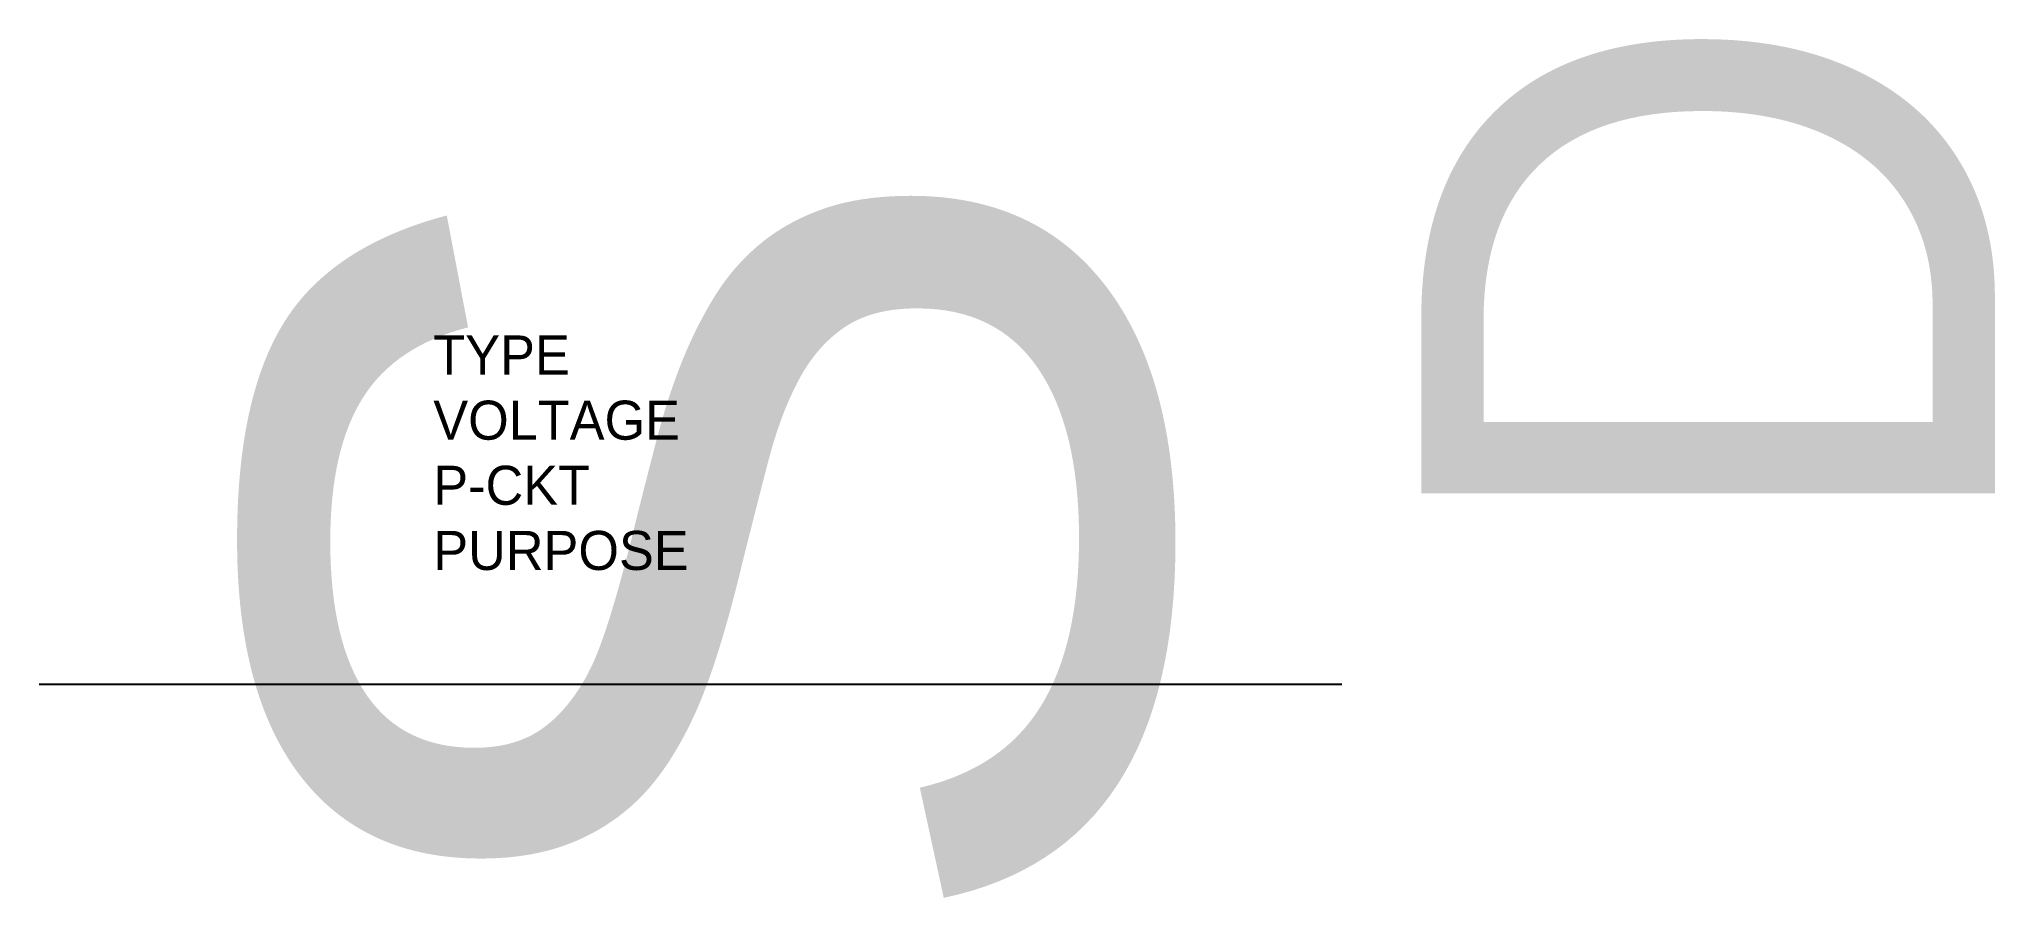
# Model space of a CAD drawing. Extents: x 0 to 0.282, y -0.031 to 0.093.
import ezdxf

# ---------------------------------------------------------------- set-up
doc = ezdxf.new("R2010")
doc.units = 0
doc.header["$MEASUREMENT"] = 0
doc.layers.get('0').update_dxf_attribs({"linetype": 'CONTINUOUS'})

msp = doc.modelspace()

# ---------------------------------------------------------------- linework, layer by layer
msp.add_line((0.1875, 0), (0, 0))

# ---------------------------------------------------------------- texts
for s, height, p in [('D', 0.08257, (0.28151, 0.01841)), ('S', 0.13125, (0.1617, -0.0387))]:
    msp.add_text(s, height=height, rotation=90).set_placement(p)
for tag, p, s, height, flags in [('TYPE', (0.05674, 0.04459), 'DIMMER SWITCH', 0.005625, 3), ('VOLTAGE', (0.05674, 0.03521), '', 0.00562, 1), ('P-CKT', (0.05674, 0.02584), '', 0.00562, 1), ('PURPOSE', (0.05674, 0.01646), '', 0.00562, 1)]:
    msp.add_attdef(tag, p, s, height=height, dxfattribs=dict(flags=flags))

doc.saveas('drawing.dxf')
